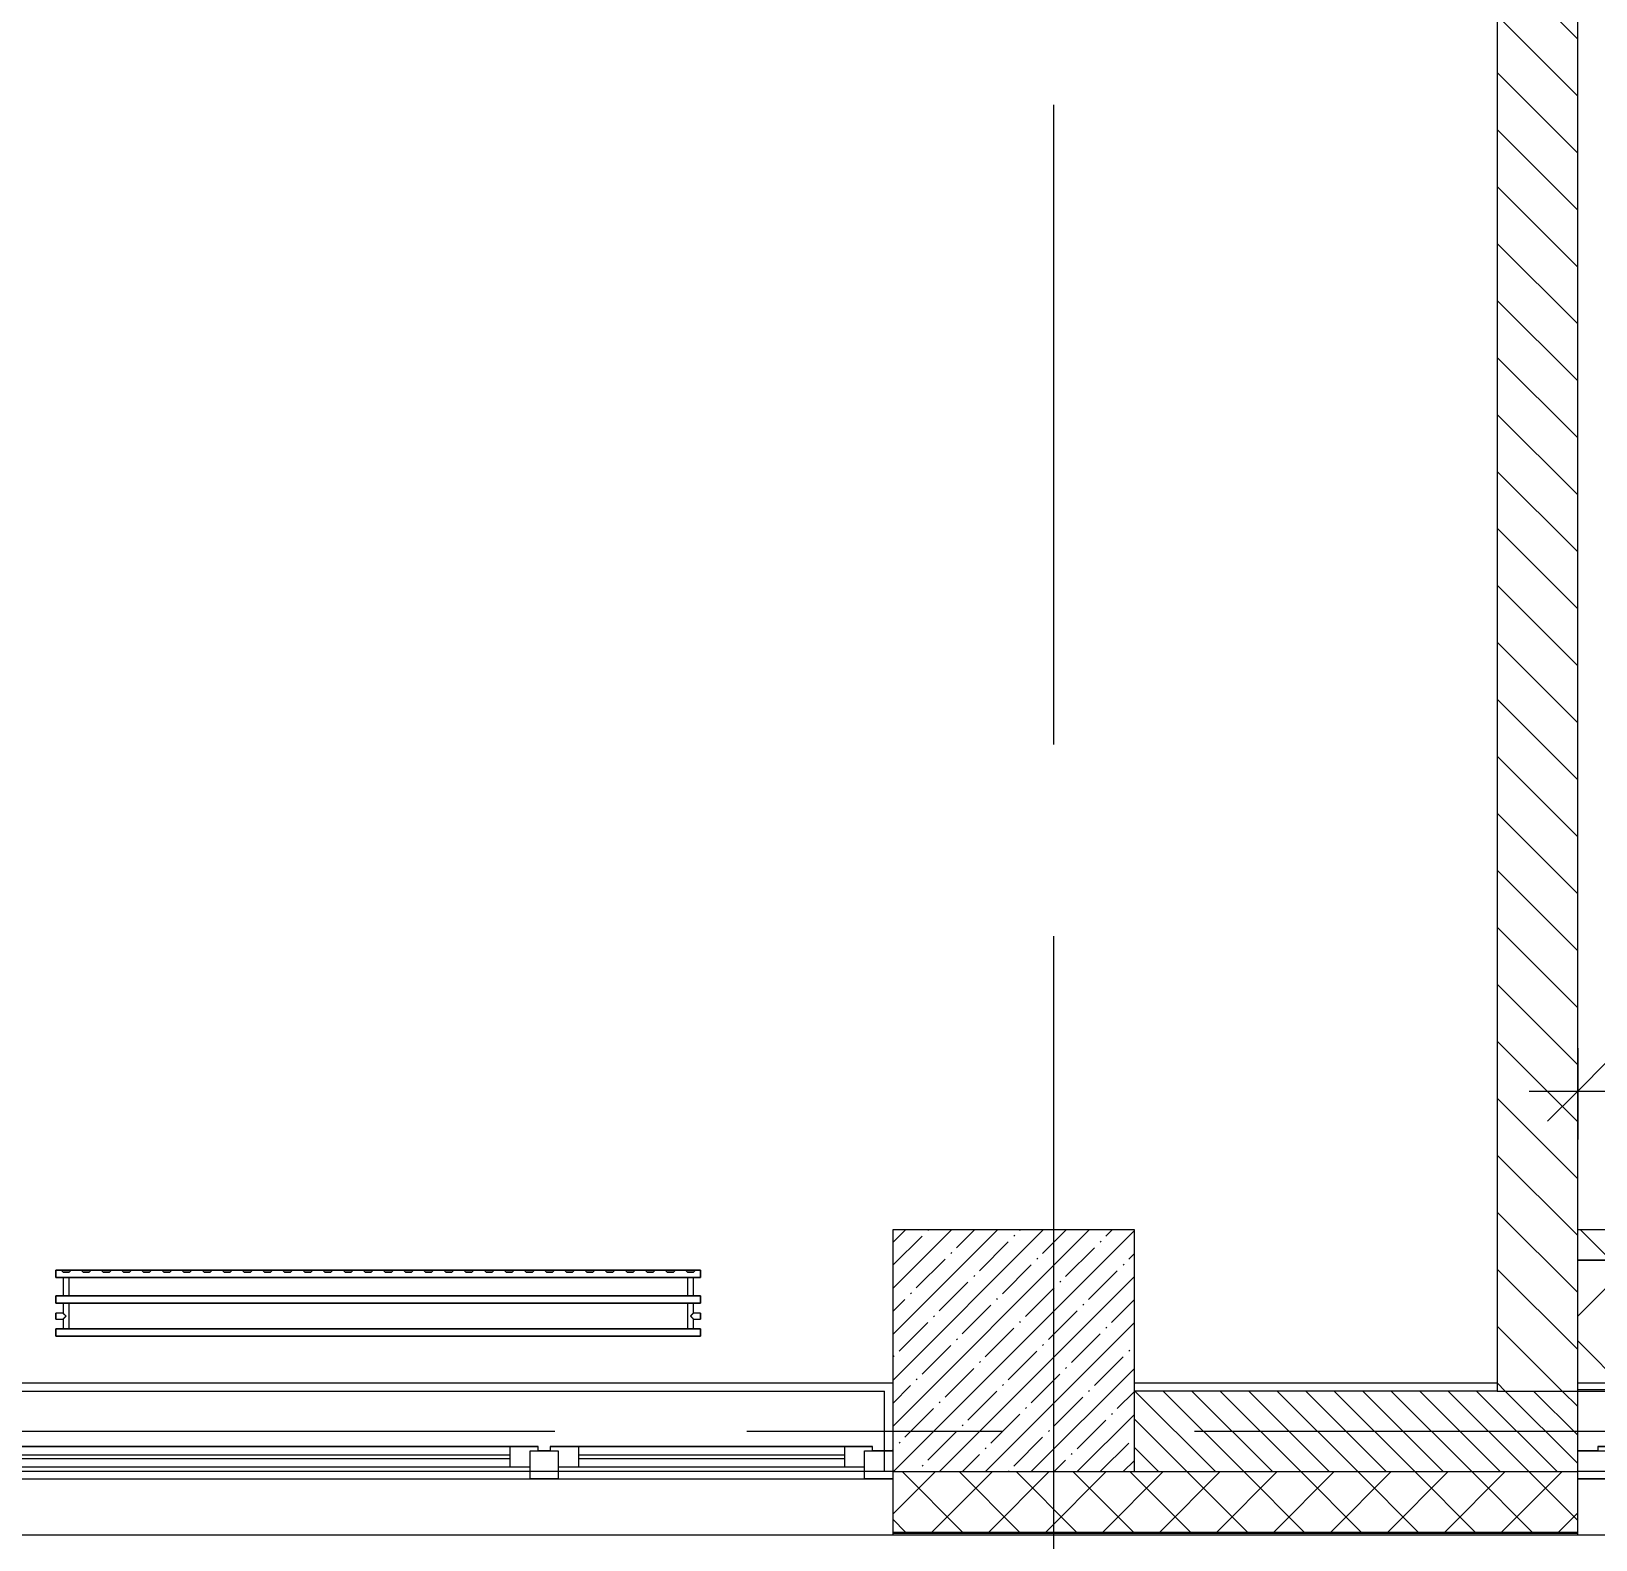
# Model space of a CAD drawing. Header units: millimetres. Extents: x -3129 to 197107, y -8553 to 29000.
# Drawn here: x 27071 to 30955, y -269 to 3475 of the extents above; entities that cross this region are included whole.
import ezdxf

# ---------------------------------------------------------------- set-up
doc = ezdxf.new("R2010")
doc.units = ezdxf.units.MM
doc.linetypes.add('Осевая', pattern=[3175, 635, -476.25, 1587.5, -476.25])
for name, color, linetype, lineweight in [('A-ANNO-DIMS', 7, 'Continuous', 9), ('A-ANNO-DIMS-100', 7, 'Continuous', 9), ('A-GLAZ', 7, 'Continuous', 9), ('A-WALL', 7, 'Continuous', 9), ('A-WALL-1', 7, 'Continuous', 13), ('I-WALL', 7, 'Continuous', 9), ('S-COLS', 7, 'Continuous', 9), ('Оси', 7, 'Continuous', 9), ('Оси-2', 7, 'Осевая', 9)]:
    doc.layers.add(name, color=color, linetype=linetype, lineweight=lineweight)
doc.layers.add('A-WALL-4', color=7, linetype='Continuous', lineweight=9, true_color=0xff80c0)
doc.layers.add('M-EQPM-1', color=7, linetype='Continuous', lineweight=9, true_color=0xaaaaaa)
doc.styles.add('ISOCPEUR_1', font='isocpeur.ttf', dxfattribs={"width": 0.9, "height": 200})
doc.dimstyles.new('ISO-2_0_0_9К_Средний_округл2', dxfattribs={"dimscale": 304.8, "dimtxt": 199.196235, "dimasz": 0.492126, "dimexe": 0.393701, "dimexo": 0, "dimgap": 0, "dimtad": 1, "dimdec": 0, "dimrnd": 10, "dimzin": 0, "dimdsep": 46, "dimtxsty": 'ISOCPEUR_1', "dimblk1": 'OBLIQUE', "dimblk2": 'OBLIQUE', "dimsah": 1, "dimcen": 0.09, "dimdle": 0.393701, "dimazin": 0, "dimtfac": 1, "dimtdec": 4, "dimtix": 1, "dimtmove": 0, "dimatfit": 3, "dimfxl": 1, "dimtvp": 1, "dimtolj": 1, "dimtzin": 0, "dimarcsym": 2})
pattern_1 = [(225, (67550, 23504), (141.4214, -141.4214), []), (315, (67550, 23504), (141.4214, 141.4214), [])]

# ---------------------------------------------------------------- blocks, each defined once
blk = doc.blocks.new('BSC_Колонна _Прямоугольная - 600х600-V2-План монтажа стен и перегородок 2 этажа  в осях 1-12')
at = {"layer": 'S-COLS'}
h = blk.add_hatch(dxfattribs=at)
h.set_pattern_fill('FP_3', color=256, style=0, pattern_type=2)
h.set_pattern_definition([(45, (-29509.74, -200), (-57.02463, 57.02463), []), (45, (-29452.72, -200), (-57.02463, 57.02463), [100.806, -20.161, 3.353, -16.808])])
h.paths.add_polyline_path([(-192.8, -300), (300, -300), (300, 300), (-300, 300), (-300, -300)])
for p, q in [((300, 300), (-300, 300)), ((-300, 300), (-300, -300)), ((300, -300), (300, 300)), ((-300, -300), (300, -300))]:
    blk.add_line(p, q, dxfattribs=at)
blk = doc.blocks.new('120_Окно_СКБ_2Ст - 120_Окно_СКБ_2Ст 2100х2400 _мал створка справа_-22446225-План монтажа стен и перегородок 2 этажа  в осях 1-12')
at = {"layer": 'A-GLAZ'}
for p, q in [((-1050, -127), (-1050, -57)), ((-1050, -57), (-980, -57)), ((1050, -57), (-1050, -57)), ((-980, -57), (-980, -127)), ((150, -127), (150, -57)), ((150, -57), (220, -57)), ((220, -57), (220, -127)), ((980, -127), (980, -57)), ((980, -57), (1050, -57)), ((1050, -57), (1050, -127)), ((150, -87), (-980, -87)), ((-980, -87), (-980, -127)), ((-930, -137), (-930, -87)), ((-930, -107), (100, -107)), ((100, -137), (100, -87)), ((150, -127), (150, -87)), ((980, -87), (220, -87)), ((220, -87), (220, -127)), ((270, -137), (270, -87)), ((270, -107), (930, -107)), ((930, -137), (930, -87)), ((980, -127), (980, -87)), ((-980, -127), (-1050, -127)), ((-1050, -127), (-1000, -127)), ((-980, -127), (-1000, -127)), ((-1000, -127), (-1000, -137)), ((-1000, -137), (170, -137)), ((170, -137), (-1000, -137)), ((100, -117), (-930, -117)), ((220, -127), (150, -127)), ((170, -127), (150, -127)), ((170, -127), (200, -127)), ((170, -137), (170, -127)), ((220, -127), (200, -127)), ((200, -127), (200, -137)), ((200, -137), (1000, -137)), ((1000, -137), (200, -137)), ((930, -117), (270, -117)), ((1050, -127), (980, -127)), ((1000, -127), (980, -127)), ((1000, -127), (1050, -127)), ((1000, -137), (1000, -127))]:
    blk.add_line(p, q, dxfattribs=at)
blk = doc.blocks.new('120_Окно_СКБ_2Ст - 120_Окно_СКБ_2Ст 2800х2500 4-24273432-План монтажа стен и перегородок 2 этажа  в осях 1-12')
at = {"layer": 'A-GLAZ'}
for p, q in [((-1400, -127), (-1400, -57)), ((-1400, -57), (-1330, -57)), ((1400, -57), (-1400, -57)), ((-1330, -57), (-1330, -127)), ((-570, -127), (-570, -57)), ((-570, -57), (-500, -57)), ((-500, -57), (-500, -127)), ((1330, -127), (1330, -57)), ((1330, -57), (1400, -57)), ((1400, -57), (1400, -127)), ((-570, -87), (-1330, -87)), ((-1330, -87), (-1330, -127)), ((-1280, -137), (-1280, -87)), ((-1280, -107), (-620, -107)), ((-620, -137), (-620, -87)), ((-570, -127), (-570, -87)), ((1330, -87), (-500, -87)), ((-500, -87), (-500, -127)), ((-450, -137), (-450, -87)), ((-450, -107), (1280, -107)), ((1280, -137), (1280, -87)), ((1330, -127), (1330, -87)), ((-1330, -127), (-1400, -127)), ((-1400, -127), (-1350, -127)), ((-1330, -127), (-1350, -127)), ((-1350, -127), (-1350, -137)), ((-1350, -137), (-550, -137)), ((-550, -137), (-1350, -137)), ((-620, -117), (-1280, -117)), ((-500, -127), (-570, -127)), ((-550, -127), (-570, -127)), ((-550, -127), (-520, -127)), ((-550, -137), (-550, -127)), ((-500, -127), (-520, -127)), ((-520, -127), (-520, -137)), ((-520, -137), (1350, -137)), ((1350, -137), (-520, -137)), ((1280, -117), (-450, -117)), ((1400, -127), (1330, -127)), ((1350, -127), (1330, -127)), ((1350, -127), (1400, -127)), ((1350, -137), (1350, -127))]:
    blk.add_line(p, q, dxfattribs=at)
blk = doc.blocks.new('radiator_prado_classic_z_tip_30_po exemplyaru - Classic Z Тип 30-500-V78-План монтажа стен и перегородок 2 этажа  в осях 1-12')
at = {"layer": 'M-EQPM-1'}
for p, q in [((0, -64), (0, -82)), ((0, -64), (1600, -64)), ((1600, -64), (0, -64)), ((0, -82), (0, -64)), ((1600, -82), (1600, -64)), ((1600, -64), (1600, -82)), ((0, -82), (1600, -82)), ((17.5, -82), (0, -82)), ((17.5, -106.5), (0, -106.5)), ((17.5, -106.5), (0, -106.5)), ((0, -121.5), (0, -106.5)), ((0, -106.5), (0, -106.8)), ((0, -106.8), (0, -121.2)), ((0, -106.8), (0, -108.7)), ((0, -108.7), (0, -106.8)), ((0, -106.8), (0, -106.8)), ((0, -108.7), (0, -110.3)), ((0, -110.3), (0, -108.7)), ((0, -110.3), (0, -112.1)), ((0, -112.1), (0, -110.3)), ((0, -112.1), (0, -114)), ((0, -114), (0, -112.1)), ((0, -114), (0, -115.9)), ((0, -115.9), (0, -114)), ((0, -115.9), (0, -117.8)), ((0, -117.8), (0, -115.9)), ((17.5, -82), (17.5, -106.5)), ((17.5, -82), (17.5, -106.5)), ((17.5, -82), (32.5, -82)), ((32.5, -82), (17.5, -82)), ((17.5, -82), (32.5, -82)), ((32.5, -82), (17.5, -82)), ((31.5, -82), (18.5, -82)), ((32.5, -145.7), (32.5, -82)), ((32.5, -146), (32.5, -82)), ((1567.5, -82), (32.5, -82)), ((1567.5, -82), (1567.5, -146)), ((1567.5, -82), (1567.5, -145.7)), ((1567.5, -82), (1571.2, -82)), ((1569.7, -82), (1567.5, -82)), ((1567.5, -82), (1567.8, -82)), ((1571.2, -82), (1567.5, -82)), ((1567.8, -82), (1568.5, -82)), ((1568.5, -82), (1569.7, -82)), ((1571.2, -82), (1568.5, -82)), ((1582.5, -82), (1569.7, -82)), ((1569.7, -82), (1571.2, -82)), ((1571.2, -82), (1571.2, -82)), ((1571.2, -82), (1582.5, -82)), ((1571.2, -82), (1571.2, -82)), ((1571.2, -82), (1573.1, -82)), ((1571.2, -82), (1571.2, -82)), ((1582.5, -82), (1571.2, -82)), ((1581.5, -82), (1571.2, -82)), ((1573.1, -82), (1578.7, -82)), ((1578.7, -82), (1582.5, -82)), ((1582.5, -106.5), (1582.5, -82)), ((1582.5, -106.5), (1582.5, -82)), ((1600, -82), (1582.5, -82)), ((1600, -106.5), (1582.5, -106.5)), ((1600, -106.5), (1582.5, -106.5)), ((1600, -106.8), (1600, -106.5)), ((1600, -106.5), (1600, -121.5)), ((1600, -106.8), (1600, -106.5)), ((1600, -106.5), (1600, -106.8)), ((1600, -121.2), (1600, -106.8)), ((1600, -121.2), (1600, -106.8)), ((1600, -106.8), (1600, -121.2)), ((0, -117.8), (0, -119.3)), ((0, -119.3), (0, -117.8)), ((0, -119.3), (0, -120.5)), ((0, -120.5), (0, -119.3)), ((0, -120.5), (0, -121.2)), ((0, -121.2), (0, -120.5)), ((0, -121.2), (0, -121.5)), ((0, -121.2), (0, -121.2)), ((0, -121.5), (17.5, -121.5)), ((0, -121.5), (17.5, -121.5)), ((0, -146), (0, -164)), ((1600, -146), (0, -146)), ((0, -146), (17.5, -146)), ((0, -164), (0, -146)), ((17.5, -121.5), (17.5, -146)), ((17.5, -121.5), (17.5, -146)), ((32.5, -146), (17.5, -146)), ((17.5, -146), (32.5, -146)), ((32.5, -146), (17.5, -146)), ((17.5, -146), (32.2, -146)), ((18.5, -146), (31.5, -146)), ((32.2, -146), (32.5, -146)), ((32.5, -146), (32.5, -145.7)), ((32.5, -146), (1567.5, -146)), ((1567.5, -145.7), (1567.5, -146)), ((1571.2, -146), (1567.5, -146)), ((1567.5, -146), (1582.5, -146)), ((1568.5, -146), (1567.5, -146)), ((1567.5, -146), (1571.2, -146)), ((1569.7, -146), (1568.5, -146)), ((1568.5, -146), (1571.2, -146)), ((1571.2, -146), (1569.7, -146)), ((1571.2, -146), (1571.2, -146)), ((1582.5, -146), (1571.2, -146)), ((1571.2, -146), (1571.2, -146)), ((1575, -146), (1571.2, -146)), ((1571.2, -146), (1571.2, -146)), ((1571.2, -146), (1582.5, -146)), ((1571.2, -146), (1581.5, -146)), ((1576.9, -146), (1575, -146)), ((1580.3, -146), (1576.9, -146)), ((1581.5, -146), (1580.3, -146)), ((1582.2, -146), (1581.5, -146)), ((1582.5, -146), (1582.2, -146)), ((1582.5, -146), (1582.5, -121.5)), ((1582.5, -121.5), (1600, -121.5)), ((1582.5, -146), (1582.5, -121.5)), ((1582.5, -121.5), (1600, -121.5)), ((1582.5, -146), (1600, -146)), ((1600, -121.5), (1600, -121.2)), ((1600, -121.5), (1600, -121.2)), ((1600, -121.2), (1600, -121.5)), ((1600, -164), (1600, -146)), ((1600, -146), (1600, -164)), ((0, -164), (1600, -164)), ((17.5, -164), (0, -164)), ((17.5, -164), (17.5, -210)), ((17.5, -164), (17.5, -210)), ((17.5, -164), (32.5, -164)), ((32.5, -164), (17.5, -164)), ((17.5, -164), (32.5, -164)), ((25, -164), (17.5, -164)), ((31.5, -164), (18.5, -164)), ((32.2, -164), (25, -164)), ((32.5, -164), (32.2, -164)), ((32.5, -210), (32.5, -164)), ((32.5, -210), (32.5, -164)), ((1567.5, -164), (32.5, -164)), ((1567.5, -164), (1567.5, -210)), ((1567.5, -164), (1567.5, -210)), ((1567.5, -164), (1582.5, -164)), ((1567.8, -164), (1567.5, -164)), ((1567.5, -164), (1569.7, -164)), ((1582.5, -164), (1567.5, -164)), ((1582.2, -164), (1567.8, -164)), ((1571.2, -164), (1568.5, -164)), ((1569.7, -164), (1571.2, -164)), ((1571.2, -164), (1582.5, -164)), ((1581.5, -164), (1571.2, -164)), ((1582.5, -164), (1582.2, -164)), ((1582.5, -210), (1582.5, -164)), ((1582.5, -210), (1582.5, -164)), ((1600, -164), (1582.5, -164)), ((1600, -210), (0, -210)), ((0, -210), (0, -228)), ((0, -228), (0, -210)), ((0, -210), (17.5, -210)), ((0, -228), (1600, -228)), ((12.5, -228), (0, -228)), ((17.5, -223), (12.5, -228)), ((17.5, -223), (12.5, -228)), ((37.5, -228), (12.5, -228)), ((37.5, -228), (12.5, -228)), ((12.5, -228), (37.5, -228)), ((32.5, -210), (17.5, -210)), ((17.5, -210), (32.5, -210)), ((32.5, -210), (17.5, -210)), ((17.5, -210), (32.5, -210)), ((17.5, -223), (32.5, -223)), ((32.5, -223), (17.5, -223)), ((18.5, -210), (31.5, -210)), ((32.5, -210), (1567.5, -210)), ((37.5, -228), (32.5, -223)), ((32.5, -223), (37.5, -228)), ((62.5, -228), (37.5, -228)), ((67.5, -223), (62.5, -228)), ((67.5, -223), (62.5, -228)), ((87.5, -228), (62.5, -228)), ((87.5, -228), (62.5, -228)), ((62.5, -228), (87.5, -228)), ((67.5, -223), (82.5, -223)), ((82.5, -223), (67.5, -223)), ((87.5, -228), (82.5, -223)), ((82.5, -223), (87.5, -228)), ((112.5, -228), (87.5, -228)), ((117.5, -223), (112.5, -228)), ((117.5, -223), (112.5, -228)), ((137.5, -228), (112.5, -228)), ((137.5, -228), (112.5, -228)), ((112.5, -228), (137.5, -228)), ((117.5, -223), (132.5, -223)), ((132.5, -223), (117.5, -223)), ((137.5, -228), (132.5, -223)), ((132.5, -223), (137.5, -228)), ((162.5, -228), (137.5, -228)), ((167.5, -223), (162.5, -228)), ((167.5, -223), (162.5, -228)), ((187.5, -228), (162.5, -228)), ((187.5, -228), (162.5, -228)), ((162.5, -228), (187.5, -228)), ((167.5, -223), (182.5, -223)), ((182.5, -223), (167.5, -223)), ((187.5, -228), (182.5, -223)), ((182.5, -223), (187.5, -228)), ((212.5, -228), (187.5, -228)), ((217.5, -223), (212.5, -228)), ((217.5, -223), (212.5, -228)), ((237.5, -228), (212.5, -228)), ((237.5, -228), (212.5, -228)), ((212.5, -228), (237.5, -228)), ((217.5, -223), (232.5, -223)), ((232.5, -223), (217.5, -223)), ((237.5, -228), (232.5, -223)), ((232.5, -223), (237.5, -228)), ((262.5, -228), (237.5, -228)), ((267.5, -223), (262.5, -228)), ((267.5, -223), (262.5, -228)), ((287.5, -228), (262.5, -228)), ((287.5, -228), (262.5, -228)), ((262.5, -228), (287.5, -228)), ((267.5, -223), (282.5, -223)), ((282.5, -223), (267.5, -223)), ((287.5, -228), (282.5, -223)), ((282.5, -223), (287.5, -228)), ((312.5, -228), (287.5, -228)), ((317.5, -223), (312.5, -228)), ((317.5, -223), (312.5, -228)), ((337.5, -228), (312.5, -228)), ((337.5, -228), (312.5, -228)), ((312.5, -228), (337.5, -228)), ((317.5, -223), (332.5, -223)), ((332.5, -223), (317.5, -223)), ((337.5, -228), (332.5, -223)), ((332.5, -223), (337.5, -228)), ((362.5, -228), (337.5, -228)), ((367.5, -223), (362.5, -228)), ((367.5, -223), (362.5, -228)), ((387.5, -228), (362.5, -228)), ((387.5, -228), (362.5, -228)), ((362.5, -228), (387.5, -228)), ((367.5, -223), (382.5, -223)), ((382.5, -223), (367.5, -223)), ((387.5, -228), (382.5, -223)), ((382.5, -223), (387.5, -228)), ((412.5, -228), (387.5, -228)), ((417.5, -223), (412.5, -228)), ((417.5, -223), (412.5, -228)), ((437.5, -228), (412.5, -228)), ((437.5, -228), (412.5, -228)), ((412.5, -228), (437.5, -228)), ((417.5, -223), (432.5, -223)), ((432.5, -223), (417.5, -223)), ((437.5, -228), (432.5, -223)), ((432.5, -223), (437.5, -228)), ((462.5, -228), (437.5, -228)), ((467.5, -223), (462.5, -228)), ((467.5, -223), (462.5, -228)), ((487.5, -228), (462.5, -228)), ((487.5, -228), (462.5, -228)), ((462.5, -228), (487.5, -228)), ((467.5, -223), (482.5, -223)), ((482.5, -223), (467.5, -223)), ((487.5, -228), (482.5, -223)), ((482.5, -223), (487.5, -228)), ((512.5, -228), (487.5, -228)), ((517.5, -223), (512.5, -228)), ((517.5, -223), (512.5, -228)), ((537.5, -228), (512.5, -228)), ((537.5, -228), (512.5, -228)), ((512.5, -228), (537.5, -228)), ((517.5, -223), (532.5, -223)), ((532.5, -223), (517.5, -223)), ((537.5, -228), (532.5, -223)), ((532.5, -223), (537.5, -228)), ((562.5, -228), (537.5, -228)), ((567.5, -223), (562.5, -228)), ((567.5, -223), (562.5, -228)), ((587.5, -228), (562.5, -228)), ((587.5, -228), (562.5, -228)), ((562.5, -228), (587.5, -228)), ((567.5, -223), (582.5, -223)), ((582.5, -223), (567.5, -223)), ((587.5, -228), (582.5, -223)), ((582.5, -223), (587.5, -228)), ((612.5, -228), (587.5, -228)), ((617.5, -223), (612.5, -228)), ((617.5, -223), (612.5, -228)), ((637.5, -228), (612.5, -228)), ((637.5, -228), (612.5, -228)), ((612.5, -228), (637.5, -228)), ((617.5, -223), (632.5, -223)), ((632.5, -223), (617.5, -223)), ((637.5, -228), (632.5, -223)), ((632.5, -223), (637.5, -228)), ((662.5, -228), (637.5, -228)), ((667.5, -223), (662.5, -228)), ((667.5, -223), (662.5, -228)), ((687.5, -228), (662.5, -228)), ((687.5, -228), (662.5, -228)), ((662.5, -228), (687.5, -228)), ((667.5, -223), (682.5, -223)), ((682.5, -223), (667.5, -223)), ((687.5, -228), (682.5, -223)), ((682.5, -223), (687.5, -228)), ((712.5, -228), (687.5, -228)), ((717.5, -223), (712.5, -228)), ((717.5, -223), (712.5, -228)), ((737.5, -228), (712.5, -228)), ((737.5, -228), (712.5, -228)), ((712.5, -228), (737.5, -228)), ((717.5, -223), (732.5, -223)), ((732.5, -223), (717.5, -223)), ((737.5, -228), (732.5, -223)), ((732.5, -223), (737.5, -228)), ((762.5, -228), (737.5, -228)), ((767.5, -223), (762.5, -228)), ((767.5, -223), (762.5, -228)), ((787.5, -228), (762.5, -228)), ((787.5, -228), (762.5, -228)), ((762.5, -228), (787.5, -228)), ((767.5, -223), (782.5, -223)), ((782.5, -223), (767.5, -223)), ((787.5, -228), (782.5, -223)), ((782.5, -223), (787.5, -228)), ((812.5, -228), (787.5, -228)), ((817.5, -223), (812.5, -228)), ((817.5, -223), (812.5, -228)), ((837.5, -228), (812.5, -228)), ((837.5, -228), (812.5, -228)), ((812.5, -228), (837.5, -228)), ((817.5, -223), (832.5, -223)), ((832.5, -223), (817.5, -223)), ((837.5, -228), (832.5, -223)), ((832.5, -223), (837.5, -228)), ((862.5, -228), (837.5, -228)), ((867.5, -223), (862.5, -228)), ((867.5, -223), (862.5, -228)), ((887.5, -228), (862.5, -228)), ((887.5, -228), (862.5, -228)), ((862.5, -228), (887.5, -228)), ((867.5, -223), (882.5, -223)), ((882.5, -223), (867.5, -223)), ((887.5, -228), (882.5, -223)), ((882.5, -223), (887.5, -228)), ((912.5, -228), (887.5, -228)), ((917.5, -223), (912.5, -228)), ((917.5, -223), (912.5, -228)), ((937.5, -228), (912.5, -228)), ((937.5, -228), (912.5, -228)), ((912.5, -228), (937.5, -228)), ((917.5, -223), (932.5, -223)), ((932.5, -223), (917.5, -223)), ((937.5, -228), (932.5, -223)), ((932.5, -223), (937.5, -228)), ((962.5, -228), (937.5, -228)), ((967.5, -223), (962.5, -228)), ((967.5, -223), (962.5, -228)), ((987.5, -228), (962.5, -228)), ((987.5, -228), (962.5, -228)), ((962.5, -228), (987.5, -228)), ((967.5, -223), (982.5, -223)), ((982.5, -223), (967.5, -223)), ((987.5, -228), (982.5, -223)), ((982.5, -223), (987.5, -228)), ((1012.5, -228), (987.5, -228)), ((1017.5, -223), (1012.5, -228)), ((1017.5, -223), (1012.5, -228)), ((1037.5, -228), (1012.5, -228)), ((1037.5, -228), (1012.5, -228)), ((1012.5, -228), (1037.5, -228)), ((1017.5, -223), (1032.5, -223)), ((1032.5, -223), (1017.5, -223)), ((1037.5, -228), (1032.5, -223)), ((1032.5, -223), (1037.5, -228)), ((1062.5, -228), (1037.5, -228)), ((1067.5, -223), (1062.5, -228)), ((1067.5, -223), (1062.5, -228)), ((1087.5, -228), (1062.5, -228)), ((1087.5, -228), (1062.5, -228)), ((1062.5, -228), (1087.5, -228)), ((1067.5, -223), (1082.5, -223)), ((1082.5, -223), (1067.5, -223)), ((1087.5, -228), (1082.5, -223)), ((1082.5, -223), (1087.5, -228)), ((1112.5, -228), (1087.5, -228)), ((1117.5, -223), (1112.5, -228)), ((1117.5, -223), (1112.5, -228)), ((1137.5, -228), (1112.5, -228)), ((1137.5, -228), (1112.5, -228)), ((1112.5, -228), (1137.5, -228)), ((1117.5, -223), (1132.5, -223)), ((1132.5, -223), (1117.5, -223)), ((1137.5, -228), (1132.5, -223)), ((1132.5, -223), (1137.5, -228)), ((1162.5, -228), (1137.5, -228)), ((1167.5, -223), (1162.5, -228)), ((1167.5, -223), (1162.5, -228)), ((1187.5, -228), (1162.5, -228)), ((1187.5, -228), (1162.5, -228)), ((1162.5, -228), (1187.5, -228)), ((1167.5, -223), (1182.5, -223)), ((1182.5, -223), (1167.5, -223)), ((1187.5, -228), (1182.5, -223)), ((1182.5, -223), (1187.5, -228)), ((1212.5, -228), (1187.5, -228)), ((1217.5, -223), (1212.5, -228)), ((1217.5, -223), (1212.5, -228)), ((1237.5, -228), (1212.5, -228)), ((1237.5, -228), (1212.5, -228)), ((1212.5, -228), (1237.5, -228)), ((1217.5, -223), (1232.5, -223)), ((1232.5, -223), (1217.5, -223)), ((1237.5, -228), (1232.5, -223)), ((1232.5, -223), (1237.5, -228)), ((1262.5, -228), (1237.5, -228)), ((1267.5, -223), (1262.5, -228)), ((1267.5, -223), (1262.5, -228)), ((1287.5, -228), (1262.5, -228)), ((1287.5, -228), (1262.5, -228)), ((1262.5, -228), (1287.5, -228)), ((1267.5, -223), (1282.5, -223)), ((1282.5, -223), (1267.5, -223)), ((1287.5, -228), (1282.5, -223)), ((1282.5, -223), (1287.5, -228)), ((1312.5, -228), (1287.5, -228)), ((1317.5, -223), (1312.5, -228)), ((1317.5, -223), (1312.5, -228)), ((1337.5, -228), (1312.5, -228)), ((1337.5, -228), (1312.5, -228)), ((1312.5, -228), (1337.5, -228)), ((1317.5, -223), (1332.5, -223)), ((1332.5, -223), (1317.5, -223)), ((1337.5, -228), (1332.5, -223)), ((1332.5, -223), (1337.5, -228)), ((1362.5, -228), (1337.5, -228)), ((1367.5, -223), (1362.5, -228)), ((1367.5, -223), (1362.5, -228)), ((1387.5, -228), (1362.5, -228)), ((1387.5, -228), (1362.5, -228)), ((1362.5, -228), (1387.5, -228)), ((1367.5, -223), (1382.5, -223)), ((1382.5, -223), (1367.5, -223)), ((1387.5, -228), (1382.5, -223)), ((1382.5, -223), (1387.5, -228)), ((1412.5, -228), (1387.5, -228)), ((1417.5, -223), (1412.5, -228)), ((1417.5, -223), (1412.5, -228)), ((1437.5, -228), (1412.5, -228)), ((1437.5, -228), (1412.5, -228)), ((1412.5, -228), (1437.5, -228)), ((1417.5, -223), (1432.5, -223)), ((1432.5, -223), (1417.5, -223)), ((1437.5, -228), (1432.5, -223)), ((1432.5, -223), (1437.5, -228)), ((1462.5, -228), (1437.5, -228)), ((1467.5, -223), (1462.5, -228)), ((1467.5, -223), (1462.5, -228)), ((1487.5, -228), (1462.5, -228)), ((1487.5, -228), (1462.5, -228)), ((1462.5, -228), (1487.5, -228)), ((1467.5, -223), (1482.5, -223)), ((1482.5, -223), (1467.5, -223)), ((1487.5, -228), (1482.5, -223)), ((1482.5, -223), (1487.5, -228)), ((1512.5, -228), (1487.5, -228)), ((1517.5, -223), (1512.5, -228)), ((1517.5, -223), (1512.5, -228)), ((1537.5, -228), (1512.5, -228)), ((1537.5, -228), (1512.5, -228)), ((1512.5, -228), (1537.5, -228)), ((1517.5, -223), (1532.5, -223)), ((1532.5, -223), (1517.5, -223)), ((1537.5, -228), (1532.5, -223)), ((1532.5, -223), (1537.5, -228)), ((1562.5, -228), (1537.5, -228)), ((1567.5, -223), (1562.5, -228)), ((1567.5, -223), (1562.5, -228)), ((1587.5, -228), (1562.5, -228)), ((1587.5, -228), (1562.5, -228)), ((1562.5, -228), (1587.5, -228)), ((1578.7, -210), (1567.5, -210)), ((1567.5, -210), (1582.5, -210)), ((1582.5, -210), (1567.5, -210)), ((1567.5, -210), (1567.8, -210)), ((1567.5, -223), (1582.5, -223)), ((1582.5, -223), (1567.5, -223)), ((1567.8, -210), (1568.5, -210)), ((1568.5, -210), (1569.7, -210)), ((1568.5, -210), (1571.2, -210)), ((1569.7, -210), (1571.2, -210)), ((1571.2, -210), (1573.1, -210)), ((1571.2, -210), (1581.5, -210)), ((1573.1, -210), (1575, -210)), ((1575, -210), (1581.5, -210)), ((1582.5, -210), (1578.7, -210)), ((1581.5, -210), (1582.2, -210)), ((1582.2, -210), (1582.5, -210)), ((1582.5, -210), (1600, -210)), ((1587.5, -228), (1582.5, -223)), ((1582.5, -223), (1587.5, -228)), ((1600, -228), (1587.5, -228)), ((1600, -228), (1600, -210)), ((1600, -210), (1600, -228))]:
    blk.add_line(p, q, dxfattribs=at)
for points, knots in [([(17.8, -106.8), (17.7, -106.7), (17.7, -106.7), (17.5, -106.5), (17.5, -106.5), (17.5, -106.5)], [0.8571429, 0.8571429, 0.8571429, 0.8571429, 0.8928571, 0.9285714, 1, 1, 1, 1]), ([(17.5, -106.5), (17.5, -106.5), (17.5, -106.5), (17.7, -106.7), (17.7, -106.7), (17.8, -106.8)], [0, 0, 0, 0, 0.0714286, 0.1071429, 0.1428571, 0.1428571, 0.1428571, 0.1428571]), ([(17.5, -106.5), (17.5, -106.5), (17.5, -106.5), (17.7, -106.7), (17.7, -106.7), (17.8, -106.8)], [0, 0, 0, 0, 0.0714286, 0.1071429, 0.1428571, 0.1428571, 0.1428571, 0.1428571]), ([(25, -114), (24.5, -113.5), (23.6, -112.6), (22.4, -111.4), (21.6, -110.6), (21.1, -110.1), (20.8, -109.8), (20.5, -109.5), (20.2, -109.2), (19.8, -108.9), (19.6, -108.6), (19.3, -108.3), (19, -108), (18.7, -107.7), (18.5, -107.5), (18.3, -107.3), (18.1, -107.1), (17.9, -106.9), (17.8, -106.8), (17.7, -106.7), (17.5, -106.5), (17.5, -106.5), (17.5, -106.5)], [0, 0, 0, 0, 0.142857, 0.285714, 0.357143, 0.392857, 0.428571, 0.464286, 0.5, 0.535714, 0.571429, 0.607143, 0.642857, 0.678571, 0.714286, 0.75, 0.785714, 0.821429, 0.857143, 0.892857, 0.928571, 1, 1, 1, 1]), ([(17.5, -121.5), (17.5, -121.5), (17.5, -121.5), (17.7, -121.3), (17.8, -121.2), (17.9, -121.1), (18.1, -120.9), (18.3, -120.7), (18.5, -120.5), (18.7, -120.3), (19, -120), (19.3, -119.7), (19.6, -119.4), (19.8, -119.1), (20.3, -118.7), (20.7, -118.3), (21.1, -117.9), (21.6, -117.4), (22.4, -116.6), (23.6, -115.4), (24.5, -114.5), (25, -114)], [0, 0, 0, 0, 0.071429, 0.107143, 0.142857, 0.178571, 0.214286, 0.25, 0.285714, 0.321429, 0.357143, 0.392857, 0.428571, 0.464286, 0.5, 0.571429, 0.607143, 0.642857, 0.714286, 0.857143, 1, 1, 1, 1]), ([(17.8, -106.8), (17.8, -106.8), (17.9, -106.9), (18.1, -107.1), (18.3, -107.3), (18.5, -107.5), (18.7, -107.7), (19, -108), (19.3, -108.3), (19.6, -108.6), (19.9, -108.8), (20.3, -109.3), (20.6, -109.6), (20.8, -109.8)], [0.1428571, 0.1428571, 0.1428571, 0.1428571, 0.1785714, 0.2142857, 0.25, 0.2857143, 0.3214286, 0.3571429, 0.3928571, 0.4285714, 0.4642857, 0.5, 0.5714286, 0.5714286, 0.5714286, 0.5714286]), ([(17.8, -106.8), (17.8, -106.8), (17.9, -106.9), (18.1, -107.1), (18.3, -107.3), (18.5, -107.5), (18.7, -107.7), (19, -108), (19.3, -108.3), (19.6, -108.6), (19.8, -108.9), (20.3, -109.3), (20.7, -109.7), (21.1, -110.1), (21.6, -110.6), (21.9, -110.9), (22.1, -111.1)], [0.1428571, 0.1428571, 0.1428571, 0.1428571, 0.1785714, 0.2142857, 0.25, 0.2857143, 0.3214286, 0.3571429, 0.3928571, 0.4285714, 0.4642857, 0.5, 0.5714286, 0.6071429, 0.6428571, 0.7142857, 0.7142857, 0.7142857, 0.7142857]), ([(23.6, -115.4), (23.1, -115.9), (22.4, -116.6), (21.6, -117.4), (21.1, -117.9), (20.8, -118.2), (20.5, -118.5), (20.2, -118.8), (19.8, -119.1), (19.6, -119.4), (19.3, -119.7), (19, -120), (18.7, -120.3), (18.5, -120.5), (18.3, -120.7), (18.1, -120.9), (17.9, -121.1), (17.8, -121.2), (17.8, -121.2)], [0.1428571, 0.1428571, 0.1428571, 0.1428571, 0.2857143, 0.3571429, 0.3928571, 0.4285714, 0.4642857, 0.5, 0.5357143, 0.5714286, 0.6071429, 0.6428571, 0.6785714, 0.7142857, 0.75, 0.7857143, 0.8214286, 0.8571429, 0.8571429, 0.8571429, 0.8571429]), ([(22.1, -111.1), (21.9, -110.9), (21.6, -110.6), (21.1, -110.1), (20.9, -109.9), (20.8, -109.8)], [0.2857143, 0.2857143, 0.2857143, 0.2857143, 0.3571429, 0.3928571, 0.4285714, 0.4285714, 0.4285714, 0.4285714]), ([(20.8, -109.8), (20.9, -109.9), (21.1, -110.1), (21.6, -110.6), (21.9, -110.9), (22.1, -111.1)], [0.5714286, 0.5714286, 0.5714286, 0.5714286, 0.6071429, 0.6428571, 0.7142857, 0.7142857, 0.7142857, 0.7142857]), ([(1575, -114), (1575.5, -113.5), (1576.4, -112.6), (1577.6, -111.4), (1578.4, -110.6), (1578.9, -110.1), (1579.2, -109.8), (1579.5, -109.5), (1579.8, -109.2), (1580.1, -108.8), (1580.4, -108.6), (1580.7, -108.3), (1581, -108), (1581.3, -107.7), (1581.5, -107.5), (1581.7, -107.3), (1581.9, -107.1), (1582.1, -106.9), (1582.2, -106.8), (1582.3, -106.7), (1582.5, -106.5), (1582.5, -106.5), (1582.5, -106.5)], [0, 0, 0, 0, 0.142857, 0.285714, 0.357143, 0.392857, 0.428571, 0.464286, 0.5, 0.535714, 0.571429, 0.607143, 0.642857, 0.678571, 0.714286, 0.75, 0.785714, 0.821429, 0.857143, 0.892857, 0.928571, 1, 1, 1, 1]), ([(1582.5, -121.5), (1582.5, -121.5), (1582.5, -121.5), (1582.3, -121.3), (1582.2, -121.2), (1582.1, -121.1), (1581.9, -120.9), (1581.7, -120.7), (1581.5, -120.5), (1581.3, -120.3), (1581, -120), (1580.7, -119.7), (1580.4, -119.4), (1580.1, -119.2), (1579.7, -118.7), (1579.3, -118.3), (1578.9, -117.9), (1578.4, -117.4), (1577.6, -116.6), (1576.4, -115.4), (1575.5, -114.5), (1575, -114)], [0, 0, 0, 0, 0.071429, 0.107143, 0.142857, 0.178571, 0.214286, 0.25, 0.285714, 0.321429, 0.357143, 0.392857, 0.428571, 0.464286, 0.5, 0.571429, 0.607143, 0.642857, 0.714286, 0.857143, 1, 1, 1, 1]), ([(1576.4, -115.4), (1576.9, -115.9), (1577.6, -116.6), (1578.4, -117.4), (1578.9, -117.9), (1579.2, -118.2), (1579.5, -118.5), (1579.8, -118.8), (1580.1, -119.2), (1580.4, -119.4), (1580.7, -119.7), (1581, -120), (1581.3, -120.3), (1581.5, -120.5), (1581.7, -120.7), (1581.9, -120.9), (1582.1, -121.1), (1582.2, -121.2), (1582.2, -121.2)], [0.1428571, 0.1428571, 0.1428571, 0.1428571, 0.2857143, 0.3571429, 0.3928571, 0.4285714, 0.4642857, 0.5, 0.5357143, 0.5714286, 0.6071429, 0.6428571, 0.6785714, 0.7142857, 0.75, 0.7857143, 0.8214286, 0.8571429, 0.8571429, 0.8571429, 0.8571429]), ([(1582.2, -121.2), (1582.2, -121.2), (1582.1, -121.1), (1581.9, -120.9), (1581.7, -120.7), (1581.5, -120.5), (1581.3, -120.3), (1581, -120), (1580.7, -119.7), (1580.4, -119.4), (1580.1, -119.2), (1579.7, -118.7), (1579.3, -118.3), (1578.9, -117.9), (1578.4, -117.4), (1577.6, -116.6), (1576.9, -115.9), (1576.4, -115.4)], [0.1428571, 0.1428571, 0.1428571, 0.1428571, 0.1785714, 0.2142857, 0.25, 0.2857143, 0.3214286, 0.3571429, 0.3928571, 0.4285714, 0.4642857, 0.5, 0.5714286, 0.6071429, 0.6428571, 0.7142857, 0.8571429, 0.8571429, 0.8571429, 0.8571429]), ([(1582.2, -106.8), (1582.2, -106.8), (1582.1, -106.9), (1581.9, -107.1), (1581.7, -107.3), (1581.5, -107.5), (1581.3, -107.7), (1581, -108), (1580.7, -108.3), (1580.4, -108.6), (1580.1, -108.8), (1579.7, -109.3), (1579.3, -109.7), (1578.9, -110.1), (1578.4, -110.6), (1578.1, -110.9), (1577.9, -111.1)], [0.1428571, 0.1428571, 0.1428571, 0.1428571, 0.1785714, 0.2142857, 0.25, 0.2857143, 0.3214286, 0.3571429, 0.3928571, 0.4285714, 0.4642857, 0.5, 0.5714286, 0.6071429, 0.6428571, 0.7142857, 0.7142857, 0.7142857, 0.7142857]), ([(1582.2, -106.8), (1582.2, -106.8), (1582.1, -106.9), (1581.9, -107.1), (1581.7, -107.3), (1581.5, -107.5), (1581.3, -107.7), (1581, -108), (1580.7, -108.3), (1580.4, -108.6), (1580.1, -108.8), (1579.7, -109.3), (1579.3, -109.7), (1578.9, -110.1), (1578.4, -110.6), (1578.1, -110.9), (1577.9, -111.1)], [0.1428571, 0.1428571, 0.1428571, 0.1428571, 0.1785714, 0.2142857, 0.25, 0.2857143, 0.3214286, 0.3571429, 0.3928571, 0.4285714, 0.4642857, 0.5, 0.5714286, 0.6071429, 0.6428571, 0.7142857, 0.7142857, 0.7142857, 0.7142857]), ([(1577.9, -111.1), (1578.1, -110.9), (1578.4, -110.6), (1578.9, -110.1), (1579.2, -109.8), (1579.5, -109.5), (1579.8, -109.2), (1580.1, -108.8), (1580.4, -108.6), (1580.7, -108.3), (1581, -108), (1581.3, -107.7), (1581.5, -107.5), (1581.7, -107.3), (1581.9, -107.1), (1582.1, -106.9), (1582.2, -106.8), (1582.2, -106.8)], [0.2857143, 0.2857143, 0.2857143, 0.2857143, 0.3571429, 0.3928571, 0.4285714, 0.4642857, 0.5, 0.5357143, 0.5714286, 0.6071429, 0.6428571, 0.6785714, 0.7142857, 0.75, 0.7857143, 0.8214286, 0.8571429, 0.8571429, 0.8571429, 0.8571429]), ([(1582.5, -106.5), (1582.5, -106.5), (1582.5, -106.5), (1582.3, -106.7), (1582.3, -106.7), (1582.2, -106.8)], [0, 0, 0, 0, 0.0714286, 0.1071429, 0.1428571, 0.1428571, 0.1428571, 0.1428571]), ([(1582.5, -106.5), (1582.5, -106.5), (1582.5, -106.5), (1582.3, -106.7), (1582.3, -106.7), (1582.2, -106.8)], [0, 0, 0, 0, 0.0714286, 0.1071429, 0.1428571, 0.1428571, 0.1428571, 0.1428571]), ([(1582.2, -106.8), (1582.3, -106.7), (1582.3, -106.7), (1582.5, -106.5), (1582.5, -106.5), (1582.5, -106.5)], [0.8571429, 0.8571429, 0.8571429, 0.8571429, 0.8928571, 0.9285714, 1, 1, 1, 1]), ([(17.5, -121.5), (17.5, -121.5), (17.5, -121.5), (17.7, -121.3), (17.7, -121.3), (17.8, -121.2)], [0, 0, 0, 0, 0.0714286, 0.1071429, 0.1428571, 0.1428571, 0.1428571, 0.1428571]), ([(17.8, -121.2), (17.7, -121.3), (17.7, -121.3), (17.5, -121.5), (17.5, -121.5), (17.5, -121.5)], [0.8571429, 0.8571429, 0.8571429, 0.8571429, 0.8928571, 0.9285714, 1, 1, 1, 1]), ([(17.8, -121.2), (17.7, -121.3), (17.7, -121.3), (17.5, -121.5), (17.5, -121.5), (17.5, -121.5)], [0.8571429, 0.8571429, 0.8571429, 0.8571429, 0.8928571, 0.9285714, 1, 1, 1, 1]), ([(17.8, -121.2), (17.8, -121.2), (17.9, -121.1), (18.1, -120.9), (18.3, -120.7), (18.5, -120.5), (18.7, -120.3), (19, -120), (19.3, -119.7), (19.6, -119.4), (19.9, -119.2), (20.3, -118.7), (20.6, -118.4), (20.8, -118.2)], [0.1428571, 0.1428571, 0.1428571, 0.1428571, 0.1785714, 0.2142857, 0.25, 0.2857143, 0.3214286, 0.3571429, 0.3928571, 0.4285714, 0.4642857, 0.5, 0.5714286, 0.5714286, 0.5714286, 0.5714286]), ([(20.8, -118.2), (20.9, -118.1), (21.1, -117.9), (21.6, -117.4), (21.9, -117.1), (22.1, -116.9)], [0.5714286, 0.5714286, 0.5714286, 0.5714286, 0.6071429, 0.6428571, 0.7142857, 0.7142857, 0.7142857, 0.7142857]), ([(22.1, -116.9), (21.9, -117.1), (21.6, -117.4), (21.1, -117.9), (20.9, -118.1), (20.8, -118.2)], [0.2857143, 0.2857143, 0.2857143, 0.2857143, 0.3571429, 0.3928571, 0.4285714, 0.4285714, 0.4285714, 0.4285714]), ([(1577.9, -116.9), (1578.1, -117.1), (1578.4, -117.4), (1578.9, -117.9), (1579.1, -118.1), (1579.2, -118.2)], [0.2857143, 0.2857143, 0.2857143, 0.2857143, 0.3571429, 0.3928571, 0.4285714, 0.4285714, 0.4285714, 0.4285714]), ([(1582.2, -121.2), (1582.3, -121.3), (1582.3, -121.3), (1582.5, -121.5), (1582.5, -121.5), (1582.5, -121.5)], [0.8571429, 0.8571429, 0.8571429, 0.8571429, 0.8928571, 0.9285714, 1, 1, 1, 1]), ([(1582.2, -121.2), (1582.3, -121.3), (1582.3, -121.3), (1582.5, -121.5), (1582.5, -121.5), (1582.5, -121.5)], [0.8571429, 0.8571429, 0.8571429, 0.8571429, 0.8928571, 0.9285714, 1, 1, 1, 1]), ([(1582.5, -121.5), (1582.5, -121.5), (1582.5, -121.5), (1582.3, -121.3), (1582.3, -121.3), (1582.2, -121.2)], [0, 0, 0, 0, 0.0714286, 0.1071429, 0.1428571, 0.1428571, 0.1428571, 0.1428571])]:
    blk.add_open_spline(points, degree=3, knots=knots, dxfattribs=at)
for points in [[(20.8, -109.8), (20.7, -109.7), (20.5, -109.5), (20.2, -109.2), (19.9, -108.8), (19.6, -108.6), (19.3, -108.3), (19, -108), (18.7, -107.7), (18.5, -107.5), (18.3, -107.3), (18.1, -107.1), (17.9, -106.9), (17.8, -106.8), (17.8, -106.8)], [(23.6, -112.6), (23.1, -112.1), (22.6, -111.6), (22.1, -111.1)], [(22.1, -111.1), (22.6, -111.6), (23.1, -112.1), (23.6, -112.6)], [(22.1, -111.1), (22.6, -111.6), (23.6, -112.6), (24.5, -113.5), (25, -114)], [(22.1, -116.9), (22.6, -116.4), (23.1, -115.9), (23.6, -115.4)], [(23.6, -115.4), (23.1, -115.9), (22.6, -116.4), (22.1, -116.9)], [(25, -114), (24.5, -113.5), (24, -113), (23.6, -112.6)], [(23.6, -112.6), (24, -113), (24.5, -113.5), (25, -114)], [(23.6, -115.4), (24, -115), (24.5, -114.5), (25, -114)], [(25, -114), (24.5, -114.5), (24, -115), (23.6, -115.4)], [(25, -114), (24.5, -114.5), (24, -115), (23.6, -115.4)], [(1577.9, -111.1), (1577.4, -111.6), (1576.4, -112.6), (1575.5, -113.5), (1575, -114)], [(1577.9, -111.1), (1577.4, -111.6), (1576.4, -112.6), (1575.5, -113.5), (1575, -114)], [(1575, -114), (1575.5, -113.5), (1576.4, -112.6), (1577.4, -111.6), (1577.9, -111.1)], [(1575, -114), (1575.5, -114.5), (1576, -115), (1576.4, -115.4)], [(1575, -114), (1575.5, -114.5), (1576, -115), (1576.4, -115.4)], [(1576.4, -115.4), (1576, -115), (1575.5, -114.5), (1575, -114)], [(1576.4, -115.4), (1576.9, -115.9), (1577.4, -116.4), (1577.9, -116.9)], [(19.6, -119.4), (19.5, -119.5), (19.3, -119.7), (19, -120), (18.7, -120.3), (18.5, -120.5), (18.3, -120.7), (18.1, -120.9), (17.9, -121.1), (17.8, -121.2), (17.8, -121.2)], [(20.8, -118.2), (20.7, -118.3), (20.5, -118.5), (20.2, -118.8), (19.9, -119.2), (19.7, -119.3), (19.6, -119.4)], [(1579.2, -118.2), (1579.3, -118.3), (1579.5, -118.5), (1579.8, -118.8), (1580.1, -119.2), (1580.3, -119.3), (1580.4, -119.4)], [(1580.4, -119.4), (1580.5, -119.5), (1580.7, -119.7), (1581, -120), (1581.3, -120.3), (1581.4, -120.4), (1581.5, -120.5)], [(1581.5, -120.5), (1581.6, -120.6), (1581.7, -120.7), (1581.9, -120.9), (1582.1, -121.1), (1582.2, -121.2), (1582.2, -121.2)]]:
    blk.add_open_spline(points, degree=3, dxfattribs=at)
blk = doc.blocks.new('Зашивка приборов отопления23 - Зашивка приборов отопления-33321838-План монтажа стен и перегородок 2 этажа  в осях 1-12')
at = {"layer": 'A-WALL-4'}
h = blk.add_hatch(dxfattribs=at)
h.set_pattern_fill('FP_95', color=256, style=0, pattern_type=2)
h.set_pattern_definition(pattern_1)
h.paths.add_polyline_path([(36575, 23400), (34540, 23400), (34540, 23079), (36640, 23079), (36640, 23400)])
h = blk.add_hatch(dxfattribs=at)
h.set_pattern_fill('FP_95', color=256, style=0, pattern_type=2)
h.set_pattern_definition(pattern_1)
h.paths.add_polyline_path([(36575, 23079), (34540, 23079), (34540, 23004), (36640, 23004), (36640, 23079)])
for p, q in [((36640, 23400), (34540, 23400)), ((34540, 23079), (36640, 23079)), ((36640, 23079), (34540, 23079)), ((34540, 23004), (36640, 23004))]:
    blk.add_line(p, q, dxfattribs=at)
blk = doc.blocks.new('DIMBLOCK49-План монтажа стен и перегородок 2 этажа  в осях 1-12')
at = {"layer": 'A-ANNO-DIMS-100'}
for p, q in [((30910, 950.7), (30910, 724.6)), ((30910, 844.6), (30910, 950.7)), ((33010, 950.7), (33010, 724.6)), ((33010, 844.6), (33010, 950.7)), ((30790, 844.6), (33130, 844.6))]:
    blk.add_line(p, q, dxfattribs=at)
at = {"layer": 'A-ANNO-DIMS-100', "lineweight": 20}
for p, q in [((30910, 844.6), (30985, 919.6)), ((33010, 844.6), (33085, 919.6)), ((30910, 844.6), (30835, 769.6)), ((33010, 844.6), (32935, 769.6))]:
    blk.add_line(p, q, dxfattribs=at)
at = {"layer": 'A-ANNO-DIMS-100', "color": 0, "insert": (31724.4, 1105.9), "char_height": 200, "width": 565.411, "attachment_point": 1, "line_spacing_factor": 1.149209, "style": 'ISOCPEUR_1'}
blk.add_mtext('2100', dxfattribs=at)
blk = doc.blocks.new('_Oblique')
at = {"color": 0, "linetype": 'ByBlock', "lineweight": -2}
blk.add_line((-0.5, -0.5), (0.5, 0.5), dxfattribs=at)

msp = doc.modelspace()

# ---------------------------------------------------------------- hatches: boundary and pattern name
at = {"layer": 'A-WALL'}
h = msp.add_hatch(dxfattribs=at)
h.set_pattern_fill('FP_16', color=256, style=0, pattern_type=2)
h.set_pattern_definition([(135, (0, 0), (-35.35534, -35.35534), [])])
h.paths.add_polyline_path([(30643.4, -100), (30910, -100), (30910, 100), (29809.7, 100), (29809.7, -100)])
h = msp.add_hatch(dxfattribs=at)
h.set_pattern_fill('FP_12', color=256, style=0, pattern_type=2)
h.set_pattern_definition([(45, (0, 0), (-70.71068, 70.71068), []), (135, (0, 0), (-70.71068, -70.71068), [])])
h.paths.add_polyline_path([(38287.7, -250), (38287.7, -100), (37990, -100), (37990, -250)])
h.paths.add_polyline_path([(35617.5, -250), (35890, -250), (35890, -100), (34770, -100), (34770, -250), (35285.9, -250)])
h.paths.add_polyline_path([(33870, -250), (33870, -100), (33010, -100), (33010, -250), (33296.3, -250)])
h.paths.add_polyline_path([(30910, -250), (30910, -100), (29209.7, -100), (29209.7, -250), (30643.4, -250)])
h.paths.add_polyline_path([(26332.5, -250), (26409.7, -250), (26409.7, -100), (24810, -100), (24810, -250), (26000.9, -250)])
h.paths.add_polyline_path([(22710, -250), (22710, -100), (21610, -100), (21610, -250), (22684.8, -250)])
h.paths.add_polyline_path([(18810, -250), (18810, -100), (18160, -100), (18160, -250), (18705.5, -250)])
h.paths.add_polyline_path([(16715.9, -250), (17260, -250), (17260, -100), (16110, -100), (16110, -250), (16384.2, -250)])
h.paths.add_polyline_path([(13010, -250), (13010, -100), (11660, -100), (11660, -250), (12736.6, -250)])
h.paths.add_polyline_path([(8560, -250), (8560, -100), (4630, -100), (4630, -250), (8094, -250)])
h.paths.add_polyline_path([(2788.3, -250), (3730, -250), (3730, -100), (-260, -100), (-260, -250), (1461.9, -250)])
at = {"layer": 'I-WALL'}
h = msp.add_hatch(dxfattribs=at)
h.set_pattern_fill('FP_11', color=256, style=0, pattern_type=2)
h.set_pattern_definition([(135, (0, 0), (-70.71068, -70.71068), [])])
h.paths.add_polyline_path([(30710, 100), (30910, 100), (30910, 7700), (30710, 7700), (30710, 186.9)])

# ---------------------------------------------------------------- linework, layer by layer
at = {"layer": 'A-WALL'}
for p, q in [((26410, 100), (29189.7, 100)), ((29189.7, -100), (29189.7, 100)), ((30710, 100), (29809.7, 100)), ((30910, -258), (30910, 100)), ((30910, 100), (33010, 100)), ((29209.7, -100), (29209.7, -258)), ((38287.7, -258), (21610, -258))]:
    msp.add_line(p, q, dxfattribs=at)
at = {"layer": 'A-WALL-1'}
for p, q in [((30710, 100), (30910, 100)), ((29809.7, -100), (30910, -100)), ((29209.7, -250), (30910, -250)), ((29209.7, -253), (30910, -253))]:
    msp.add_line(p, q, dxfattribs=at)
at = {"layer": 'I-WALL'}
for p, q in [((30910, 100), (30910, 7900)), ((30710, 7700), (30710, 100)), ((26410, 120), (29209.7, 120)), ((29809.7, 120), (30710, 120)), ((30910, 120), (33010, 120)), ((29209.7, -100), (26409.7, -100)), ((33010, -100), (30910, -100))]:
    msp.add_line(p, q, dxfattribs=at)
at = {"layer": 'Оси'}
msp.add_line((29610, -1906.3), (29610, 593.7), dxfattribs=at)
at = {"layer": 'Оси-2'}
for p, q in [((29610, 593.7), (29610, 24898.1)), ((272.4, 0), (35990, 0))]:
    msp.add_line(p, q, dxfattribs=at)

# ---------------------------------------------------------------- block references
at = {"layer": 'A-GLAZ', "rotation": 180}
for name, p in [('120_Окно_СКБ_2Ст - 120_Окно_СКБ_2Ст 2800х2500 4-24273432-План монтажа стен и перегородок 2 этажа  в осях 1-12', (27809.7, -175)), ('120_Окно_СКБ_2Ст - 120_Окно_СКБ_2Ст 2100х2400 _мал створка справа_-22446225-План монтажа стен и перегородок 2 этажа  в осях 1-12', (31960, -175))]:
    msp.add_blockref(name, p, dxfattribs=at)
at = {"layer": 'A-WALL-4', "rotation": 180}
msp.add_blockref('Зашивка приборов отопления23 - Зашивка приборов отопления-33321838-План монтажа стен и перегородок 2 этажа  в осях 1-12', (67550, 23504), dxfattribs=at)
at = {"layer": 'M-EQPM-1', "rotation": 180}
msp.add_blockref('radiator_prado_classic_z_tip_30_po exemplyaru - Classic Z Тип 30-500-V78-План монтажа стен и перегородок 2 этажа  в осях 1-12', (28732.7, 172), dxfattribs=at)
at = {"layer": 'S-COLS'}
msp.add_blockref('BSC_Колонна _Прямоугольная - 600х600-V2-План монтажа стен и перегородок 2 этажа  в осях 1-12', (29509.7, 200), dxfattribs=at)

# ---------------------------------------------------------------- dimensions: what is measured, and where the dimension line sits
at = {"layer": 'A-ANNO-DIMS'}
dim = msp.add_linear_dim(base=(33010, 844.6), p1=(30910, 950.7), p2=(33010, 950.7), dimstyle='ISO-2_0_0_9К_Средний_округл2', override={"dimpost": '<>', "dimfxl": 2100}, dxfattribs=at)
dim.commit()
dim.dimension.update_dxf_attribs({"geometry": 'DIMBLOCK49-План монтажа стен и перегородок 2 этажа  в осях 1-12', "text_midpoint": (31960, 944.6)})

doc.saveas('drawing.dxf')
